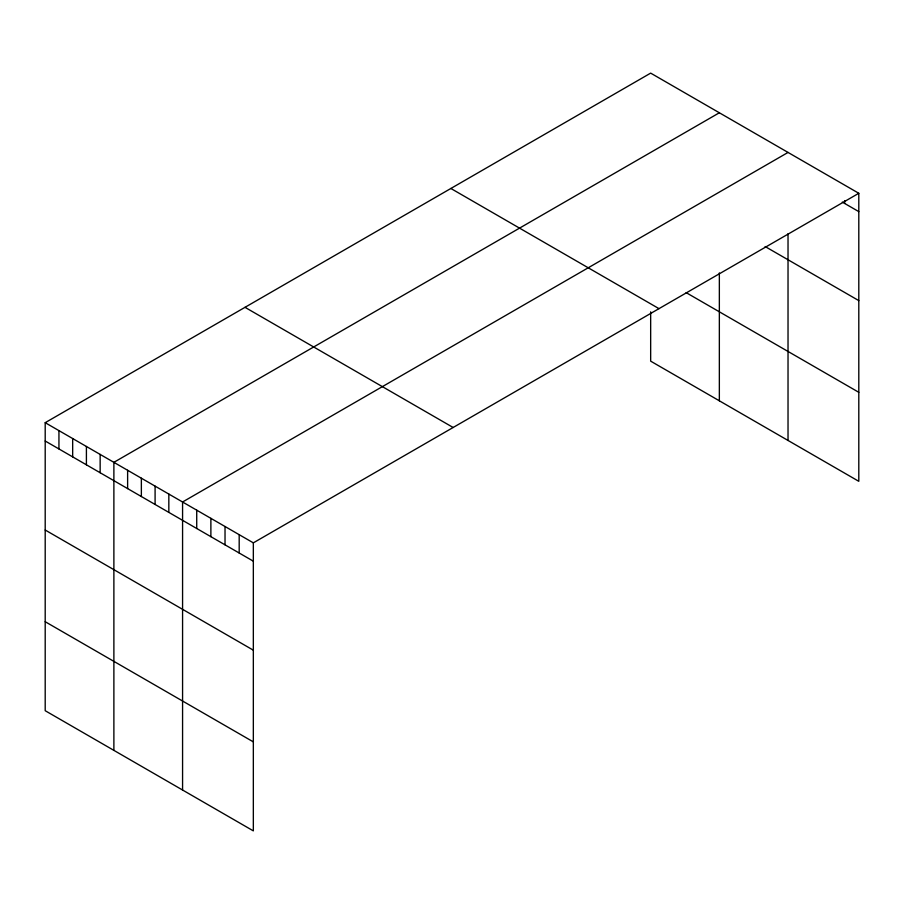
<?xml version="1.0" encoding="UTF-8"?>
<svg xmlns="http://www.w3.org/2000/svg" width="904" height="904" viewBox="0 0 904 904"><rect width="100%" height="100%" fill="white"/><g stroke="black" fill="none" stroke-linecap="round" stroke-linejoin="round"><path stroke-width="1.36" d="M858.8 193.286L253.335 542.852L253.335 830.878L45.2 710.713L45.2 422.688L650.665 73.122L858.8 193.286L858.8 481.312L650.665 361.148L650.665 311.857M719.347 112.774L113.881 462.339L113.881 750.365M788.028 152.437L182.574 501.991L182.574 790.017M842.291 202.089L858.8 211.615M765.134 246.543L858.8 300.614M686.147 292.636L858.8 392.313M450.859 188.473L658.993 308.648M245.007 307.326L453.141 427.49M45.2 422.688L253.335 542.852M45.2 441.016L253.335 561.181M45.2 530.015L253.335 650.179M45.2 621.715L253.335 741.879M844.641 200.631L844.641 203.445M788.028 233.752L788.028 440.463M719.347 272.906L719.347 400.8M239.187 534.682L239.187 553.011M225.028 526.512L225.028 544.841M210.881 518.331L210.881 536.66M196.722 510.161L196.722 528.49M168.833 494.059L168.833 512.387M155.092 486.137L155.092 504.466M141.363 478.205L141.363 496.533M127.622 470.272L127.622 488.601M100.152 454.407L100.152 472.736M86.411 446.474L86.411 464.803M72.67 438.542L72.67 456.87M58.941 430.609L58.941 448.938"/></g></svg>
